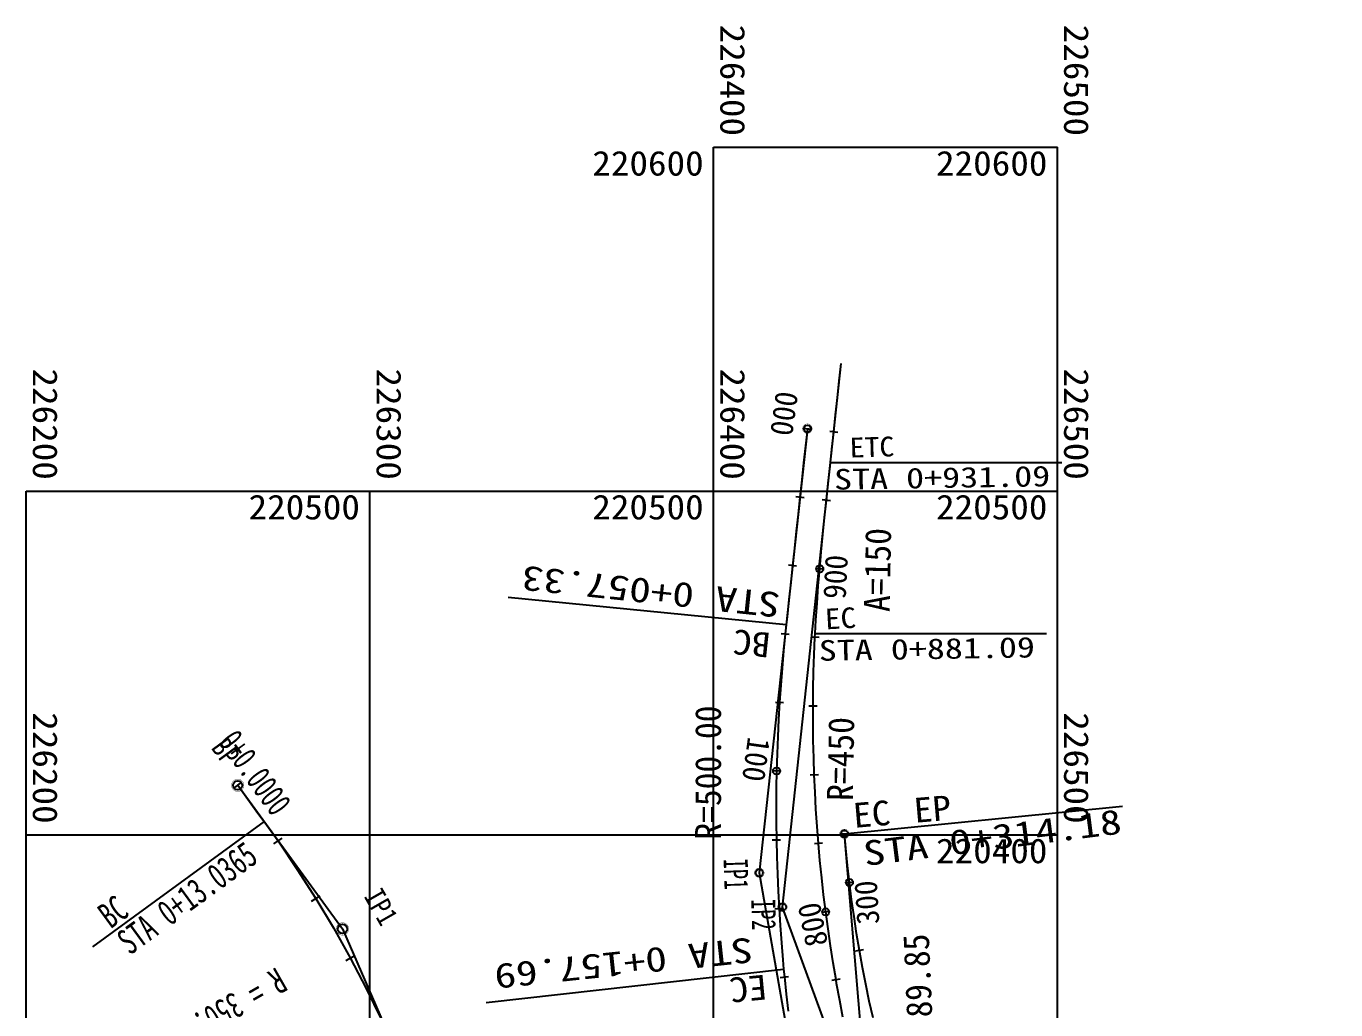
# Model space of a CAD drawing. Extents: x 229178 to 230988, y 219845 to 221404.
# Drawn here: x 230265.7 to 230646.7, y 221053.4 to 221339.5 of the extents above; entities that cross this region are included whole.
import ezdxf
from ezdxf.enums import TextEntityAlignment as Align

# ---------------------------------------------------------------- set-up
doc = ezdxf.new("R2010")
doc.units = 0
doc.header["$LTSCALE"] = 127
doc.header["$MEASUREMENT"] = 0
doc.layers.get('0').update_dxf_attribs({"linetype": 'CONTINUOUS'})
for name, color, linetype in [('CA-ALGN-CNTL', 2, 'CONTINUOUS'), ('CA-ALGN-IPLN', 1, 'CONTINUOUS'), ('CA-ALGN-IPSM', 2, 'CONTINUOUS'), ('CA-ALGN-STSM', 2, 'CONTINUOUS'), ('CA-ALGN-SUBL', 1, 'CONTINUOUS'), ('CA-ALGN-SUBT', 2, 'CONTINUOUS'), ('CA-ALGN-TEXT', 3, 'CONTINUOUS'), ('CA-TEXT', 3, 'CONTINUOUS'), ('CV-GRID-LINE', 1, 'CONTINUOUS'), ('CV-GRID-TEXT', 4, 'CONTINUOUS')]:
    doc.layers.add(name, color=color, linetype=linetype)
doc.styles.add('GHS', font='DotumChe.ttf')
doc.styles.add('GTXT', font='DotumChe.ttf')

# ---------------------------------------------------------------- blocks, each defined once
blk = doc.blocks.new('CAIPMRK')
at = {"const_width": 0.1}
blk.add_lwpolyline([(-2, 0, -1), (2, 0, -1)], format="xyb", close=True, dxfattribs=at)
blk.add_circle((0, 0), 1.5)
blk = doc.blocks.new('CASTAMM')
blk.add_line((0, -1.5), (0, 1.5))
blk.add_circle((0, 0), 1.3)
at = {"style": 'GTXT', "flags": 1}
for tag, p in [('STA_DST', (0, -3.62)), ('XSEC_DAT', (0, -6.85))]:
    blk.add_attdef(tag, text='', height=2.5, dxfattribs=at).set_placement(p, align=Align.MIDDLE)
blk = doc.blocks.new('CASTAMS')
blk.add_line((0, -1.5), (0, 1.5))
at = {"style": 'GTXT', "flags": 1}
for tag, p in [('STA_DST', (0, -3.62)), ('XSEC_DAT', (0, -6.85))]:
    blk.add_attdef(tag, text='', height=2.5, dxfattribs=at).set_placement(p, align=Align.MIDDLE)

msp = doc.modelspace()

# ---------------------------------------------------------------- linework, layer by layer
at = {"layer": 'CA-ALGN-CNTL'}
for points in [[(230503.28, 221051.2), (230502.33, 221056.11), (230501.43, 221061.02), (230501.25, 221062.08), (230500.41, 221067.01), (230499.64, 221071.95), (230498.92, 221076.9), (230498.25, 221081.86), (230497.64, 221086.82), (230497.09, 221091.79), (230496.59, 221096.76), (230496.14, 221101.74), (230495.75, 221106.73), (230495.42, 221111.72), (230495.14, 221116.71), (230494.91, 221121.7), (230494.75, 221126.7), (230494.63, 221131.7), (230494.58, 221136.7), (230494.58, 221141.7), (230494.63, 221146.7), (230494.74, 221151.7), (230494.91, 221156.7), (230495.13, 221161.69), (230495.18, 221162.78), (230495.4, 221166.68), (230495.73, 221171.67), (230496.1, 221176.66), (230496.52, 221181.64), (230496.96, 221186.62), (230497.44, 221191.6), (230497.94, 221196.57), (230498.46, 221201.55), (230498.98, 221206.52), (230499.52, 221211.49), (230499.64, 221212.57), (230500.06, 221216.46), (230500.6, 221221.43), (230501.13, 221226.4), (230501.67, 221231.37), (230502.21, 221236.35), (230502.75, 221241.32)], [(230492.91, 221222.4), (230492.37, 221217.43), (230491.83, 221212.46), (230491.29, 221207.49), (230490.76, 221202.52), (230490.22, 221197.55), (230489.68, 221192.58), (230489.14, 221187.61), (230488.6, 221182.64), (230488.07, 221177.66), (230487.53, 221172.69), (230486.99, 221167.72), (230486.74, 221165.4), (230486.74, 221165.4), (230486.46, 221162.75), (230485.97, 221157.77), (230485.54, 221152.79), (230485.15, 221147.81), (230484.81, 221142.82), (230484.53, 221137.83), (230484.29, 221132.83), (230484.1, 221127.84), (230483.97, 221122.84), (230483.88, 221117.84), (230483.84, 221112.84), (230483.86, 221107.84), (230483.92, 221102.84), (230484.03, 221097.84), (230484.2, 221092.85), (230484.41, 221087.85), (230484.67, 221082.86), (230484.98, 221077.87), (230485.35, 221072.88), (230485.76, 221067.9), (230486, 221065.22), (230486.22, 221062.92), (230486.73, 221057.94), (230487.29, 221052.98)], [(230327.18, 221118.67), (230333.08, 221110.6), (230334.87, 221108.14), (230338.92, 221102.48), (230344.53, 221094.2), (230349.91, 221085.77), (230355.05, 221077.19), (230359.93, 221068.47), (230364.57, 221059.61), (230368.95, 221050.62)], [(230512.02, 221051.04), (230510.94, 221055.92), (230509.93, 221060.81), (230508.97, 221065.72), (230508.08, 221070.64), (230507.25, 221075.57), (230506.49, 221080.51), (230505.79, 221085.46), (230505.15, 221090.42), (230504.58, 221095.39), (230504.07, 221100.36), (230503.69, 221104.53), (230503.69, 221104.53)]]:
    msp.add_lwpolyline(points, dxfattribs=at)
at = {"layer": 'CA-ALGN-IPLN'}
for p, q in [((230485.65, 221083.26), (230502.75, 221241.32)), ((230492.91, 221222.4), (230478.93, 221093.21)), ((230327.18, 221118.67), (230357.67, 221076.9)), ((230509.99, 221030.66), (230503.69, 221104.53)), ((230478.93, 221093.21), (230526.81, 220819.46)), ((230646.65, 220643.26), (230485.65, 221083.26)), ((230357.67, 221076.9), (230437.65, 220893.11))]:
    msp.add_line(p, q, dxfattribs=at)
at = {"layer": 'CA-ALGN-SUBL'}
for p, q in [((230499.64, 221212.57), (230566.95, 221212.59)), ((230405.9, 221173.35), (230486.74, 221165.4)), ((230495.18, 221162.78), (230562.5, 221162.79)), ((230502.69, 221104.44), (230584.59, 221112.6)), ((230334.87, 221108.14), (230284.95, 221071.71)), ((230399.48, 221055.48), (230486, 221065.22))]:
    msp.add_line(p, q, dxfattribs=at)
at = {"layer": 'CV-GRID-LINE'}
for p, q in [((230465.65, 221304.26), (230565.65, 221304.26)), ((230465.65, 221204.26), (230465.65, 221304.26)), ((230565.65, 221204.26), (230565.65, 221304.26)), ((230265.65, 221204.26), (230365.65, 221204.26)), ((230265.65, 221104.26), (230265.65, 221204.26)), ((230365.65, 221204.26), (230465.65, 221204.26)), ((230365.65, 221104.26), (230365.65, 221204.26)), ((230465.65, 221204.26), (230565.65, 221204.26)), ((230465.65, 221104.26), (230465.65, 221204.26)), ((230565.65, 221104.26), (230565.65, 221204.26)), ((230265.65, 221104.26), (230365.65, 221104.26)), ((230265.65, 221004.26), (230265.65, 221104.26)), ((230365.65, 221104.26), (230465.65, 221104.26)), ((230365.65, 221004.26), (230365.65, 221104.26)), ((230465.65, 221104.26), (230565.65, 221104.26)), ((230465.65, 221004.26), (230465.65, 221104.26)), ((230565.65, 221004.26), (230565.65, 221104.26))]:
    msp.add_line(p, q, dxfattribs=at)

# ---------------------------------------------------------------- block references
at = {"layer": 'CA-ALGN-IPSM'}
for p, xscale, yscale, rotation in [((230492.91, 221222.4), 0.7, 0.7, 209.4360040172739), ((230327.18, 221118.67), 0.9, 0.9, 4.675748584630917), ((230503.69, 221104.53), 0.7, 0.7, 358.557890548572), ((230478.93, 221093.21), 0.7, 0.7, 359.1544918306654), ((230485.65, 221083.26), 0.7, 0.7, 45.8451520379337), ((230357.67, 221076.9), 0.9, 0.9, 3.234688133556552)]:
    msp.add_blockref('CAIPMRK', p, dxfattribs=dict(at, xscale=xscale, yscale=yscale, rotation=rotation))
at = {"layer": 'CA-ALGN-STSM', "xscale": 0.8, "yscale": 0.8}
for p, rotation in [((230492.91, 221222.4), 263.827038285025), ((230496.52, 221181.64), 84.4357618278618), ((230483.97, 221122.84), 86.4247020910407), ((230503.69, 221104.53), 269.9326026349308), ((230505.15, 221090.42), 275.3369859308121), ((230498.25, 221081.86), 97.26319122007924)]:
    msp.add_blockref('CASTAMM', p, dxfattribs=dict(at, rotation=rotation))
at = {"layer": 'CA-ALGN-STSM', "xscale": 0.8, "yscale": 0.8, "zscale": 0.8}
for p, rotation in [((230500.6, 221221.43), 83.82703829234946), ((230490.76, 221202.52), 263.8270382850008), ((230498.46, 221201.55), 83.98379647094399), ((230488.6, 221182.64), 263.8270382923495), ((230486.46, 221162.75), 264.132967022055), ((230495.13, 221161.69), 87.1486390842832), ((230484.81, 221142.82), 266.4247020910267), ((230494.58, 221141.7), 89.69518475691338), ((230494.91, 221121.7), 92.24142059032066), ((230483.92, 221102.84), 271.0084578974234), ((230496.14, 221101.74), 94.7880510345911), ((230484.67, 221082.86), 273.3003476547581), ((230508.08, 221070.64), 99.89655907453516), ((230486.22, 221062.92), 275.5883317586029), ((230501.25, 221062.08), 99.8808762564485)]:
    msp.add_blockref('CASTAMS', p, dxfattribs=dict(at, rotation=rotation))
at = {"layer": 'CA-ALGN-STSM'}
for name, p, rotation in [('CASTAMM', (230327.18, 221118.67), 306.2185441097907), ('CASTAMS', (230338.92, 221102.48), 304.9881555909633), ('CASTAMS', (230338.92, 221102.48), 304.9881555909633), ('CASTAMS', (230349.91, 221085.77), 301.7140035534481), ('CASTAMS', (230359.93, 221068.47), 298.4401717303467)]:
    msp.add_blockref(name, p, dxfattribs=dict(at, rotation=rotation))

# ---------------------------------------------------------------- texts
at = {"layer": 'CA-ALGN-SUBT', "style": 'GHS'}
for s, height, rotation, width, p, p2 in [('ETC', 5.76, 1.6957, 1.100098, (230505.32, 221213.99), (230518.27, 221214.38)), ('STA 0+931.09', 5.9904, 0.9173, 1.283447, (230500.72, 221204.66), (230563.61, 221205.67)), ('STA 0+057.33', 7.2, 173.9615, 1.283447, (230485.34, 221174.6), (230410.16, 221182.56)), ('EC', 6, 3.1816, 1.100098, (230498.23, 221164.01), (230507.21, 221164.51)), ('BC', 7.2, 174.0232, 1.100098, (230482.49, 221162.94), (230471.75, 221164.06)), ('STA 0+881.09', 5.9904, 0.9173, 1.283447, (230496.27, 221154.87), (230559.16, 221155.88)), ('EC', 7.2, 4.8731, 1.100098, (230506.56, 221106.29), (230517.32, 221107.21)), ('EP', 7.2, 4.8731, 1.100098, (230524.23, 221107.76), (230534.99, 221108.68)), ('STA 0+314.18', 7.2, 7.2254, 1.283447, (230509.67, 221095.19), (230584.67, 221104.7)), ('  STA 0+13.0365', 7.5, 36.128, 0.704062, (230289.96, 221064.84), (230333.58, 221096.68)), ('  BC', 7.5, 36.128, 0.704062, (230284.36, 221072.51), (230295.99, 221081)), ('STA 0+157.69', 7.2, 186.0442, 1.283447, (230476.71, 221074.44), (230401.53, 221066.48)), ('EC', 7.2, 185.3271, 1.100098, (230480.78, 221063.61), (230470.02, 221062.61))]:
    msp.add_text(s, height=height, rotation=rotation, dxfattribs=dict(at, width=width)).set_placement(p, p2, align=Align.FIT)
at = {"layer": 'CA-ALGN-TEXT', "style": 'GHS'}
for s, rotation, p in [('000', 262.1602, (230483.86, 221233.58)), ('900', 87.0535, (230504.04, 221172.74)), ('100', 262.1602, (230475.67, 221132.96)), ('300', 93.6407, (230513.89, 221078.41)), ('800', 101.4626, (230498.94, 221072.53))]:
    msp.add_text(s, height=6.6, rotation=rotation, dxfattribs=at).set_placement(p)
for s, height, rotation, width, p, p2 in [('BP', 6, 306.128, 0.855632, (230319.22, 221129.58), (230323.35, 221123.92)), ('0+0.0000', 7.2, 306.128, 0.692654, (230321.34, 221131.25), (230337.38, 221109.28)), ('IP1', 7, 271.8741, 0.628627, (230468.54, 221097.23), (230468.84, 221088.24)), ('IP1', 6, 299.8222, 0.855632, (230363.74, 221086.43), (230368.96, 221077.32)), ('IP2', 7, 271.8741, 0.628627, (230476.57, 221085.49), (230476.86, 221076.5))]:
    msp.add_text(s, height=height, rotation=rotation, dxfattribs=dict(at, width=width)).set_placement(p, p2, align=Align.FIT)
at = {"layer": 'CA-TEXT', "style": 'GHS'}
for s, rotation, p in [('A=150', 89.0016, (230516.86, 221169.07)), ('R=500.00', 90, (230467.79, 221102.87)), ('R=450', 89.0016, (230506.13, 221114.09)), ('R=389.85', 92.4872, (230529.91, 221036.67))]:
    msp.add_text(s, height=7.546, rotation=rotation, dxfattribs=at).set_placement(p)
at = {"layer": 'CA-TEXT', "style": 'GHS', "width": 0.704062}
msp.add_text('R = 350.0', height=7.5, rotation=209.8222, dxfattribs=at).set_placement((230338.47, 221065.9), (230310.36, 221049.79), align=Align.FIT)
at = {"layer": 'CV-GRID-TEXT', "style": 'GHS', "width": 1.100098}
for s, p, p2 in [('226400', (230467.6, 221339.92), (230467.6, 221307.52)), ('226500', (230567.6, 221339.92), (230567.6, 221307.52)), ('226200', (230267.6, 221239.92), (230267.6, 221207.52)), ('226300', (230367.6, 221239.92), (230367.6, 221207.52)), ('226400', (230467.6, 221239.92), (230467.6, 221207.52)), ('226500', (230567.6, 221239.92), (230567.6, 221207.52)), ('226200', (230267.6, 221139.92), (230267.6, 221107.52)), ('226500', (230567.6, 221139.92), (230567.6, 221107.52))]:
    msp.add_text(s, height=7.2, rotation=270, dxfattribs=at).set_placement(p, p2, align=Align.FIT)
for s, p, p2 in [('220600', (230430.35, 221296.01), (230462.75, 221296.01)), ('220600', (230530.35, 221296.01), (230562.75, 221296.01)), ('220500', (230330.35, 221196.01), (230362.75, 221196.01)), ('220500', (230430.35, 221196.01), (230462.75, 221196.01)), ('220500', (230530.35, 221196.01), (230562.75, 221196.01)), ('220400', (230530.35, 221096.01), (230562.75, 221096.01))]:
    msp.add_text(s, height=7.2, dxfattribs=at).set_placement(p, p2, align=Align.FIT)

doc.saveas('drawing.dxf')
